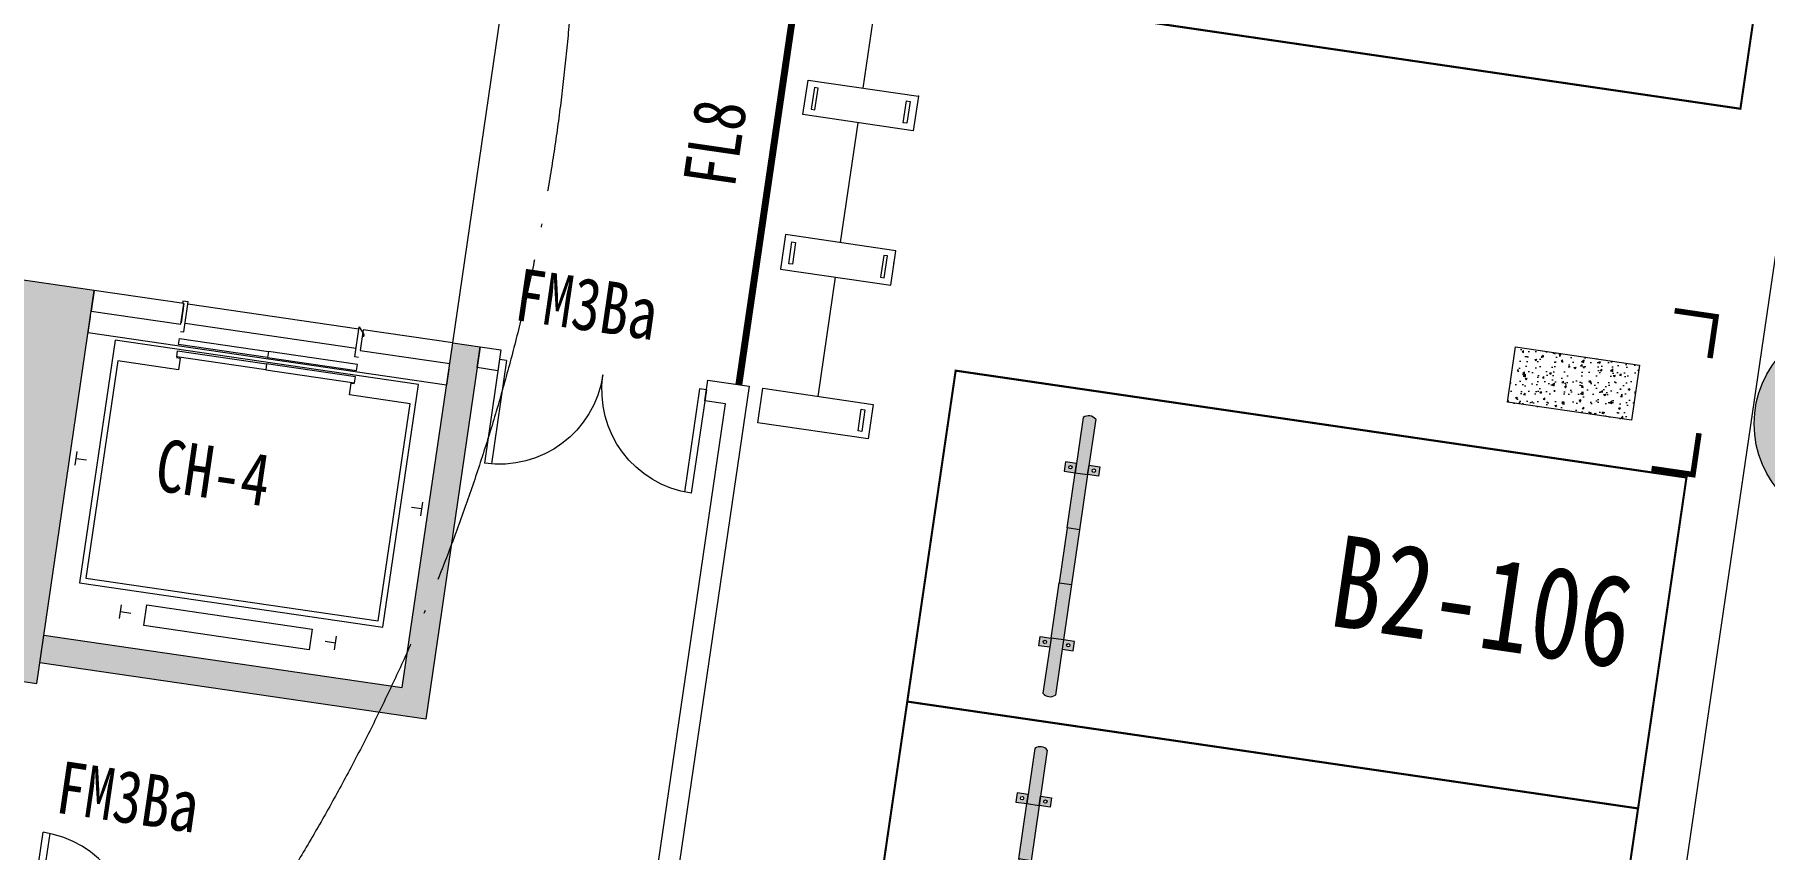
# Model space of a CAD drawing. Header units: inches. Extents: x -414268 to 632271, y -366004 to 318730.
# Drawn here: x 362649 to 375062, y 116070 to 121917 of the extents above; entities that cross this region are included whole.
import ezdxf

# ---------------------------------------------------------------- set-up
doc = ezdxf.new("R2010")
doc.units = ezdxf.units.IN
doc.header["$LTSCALE"] = 1200
doc.header["$MEASUREMENT"] = 0
doc.linetypes.add('DASH', pattern=[0.35, 0.25, -0.1])
doc.linetypes.add('DOTE', pattern=[2.4200000000000004, 2, -0.2, 0.02, -0.2])
doc.layers.get('0').update_dxf_attribs({"linetype": 'CONTINUOUS', "lineweight": 0})
doc.layers.get('DEFPOINTS').update_dxf_attribs({"linetype": 'CONTINUOUS', "lineweight": 0})
for name, color, linetype, lineweight in [('0--PAI--', 7, 'CONTINUOUS', 0), ('0--PAI--BLUE', 5, 'CONTINUOUS', 0), ('0--挡车架', 7, 'CONTINUOUS', 0), ('0--立面标', 7, 'CONTINUOUS', 0), ('0--路缘线', 1, 'CONTINUOUS', 0), ('0－－车位', 4, 'CONTINUOUS', 0), ('0－－车位号码', 7, 'CONTINUOUS', 0), ('7', 7, 'CONTINUOUS', 0), ('COL-GRID-UG-1_8A_200701111', 7, 'CONTINUOUS', 0), ('COL-GRID-UG-1_8A_200701112', 7, 'CONTINUOUS', 0), ('COL-GRID-UG-1_8A_200701113', 7, 'CONTINUOUS', 0), ('COL-HATCH', 7, 'CONTINUOUS', 0), ('COLUMN', 7, 'CONTINUOUS', 0), ('DOTE', 7, 'DOTE', 0), ('ELEV-DOOR', 7, 'CONTINUOUS', 0), ('ELEV-EVTR', 7, 'CONTINUOUS', 0), ('JJ', 7, 'CONTINUOUS', 0), ('TEXT-EN', 7, 'CONTINUOUS', 0), ('WALL', 7, 'CONTINUOUS', 0), ('WINDOW', 7, 'CONTINUOUS', 0), ('WINDOW_TEXT', 7, 'CONTINUOUS', 0)]:
    doc.layers.add(name, color=color, linetype=linetype, lineweight=lineweight)
doc.styles.add('-黑体', font='simhei.ttf', dxfattribs={"width": 0.8})

# ---------------------------------------------------------------- blocks, each defined once
blk = doc.blocks.new('$DDT_AUDIT_GENERATED__1DE2')
at = {"layer": 'COL-GRID-UG-1_8A_200701112'}
h = blk.add_hatch(dxfattribs=at)
h.set_pattern_fill('AR-CONC', color=251, scale=0.02, angle=8.320600316395613, style=0)
h.set_pattern_definition([(50.00000000000038, (-65.0903522020077, -5.269292141296299), (0.1434520365201508, -0.01255042699651813), [0.015, -0.165]), (355.0000000000004, (-65.0903522020077, -5.269292141296299), (-0.02775026672260095, 0.1504384267400022), [0.012, -0.132]), (100.4514000000003, (-65.07839786600769, -5.270338009296299), (0.1157018763428035, 0.1378879084121915), [0.012748038, -0.1402284224]), (46.18420000000039, (-65.0903522020077, -5.2292921412963), (0.2134482097251291, -0.0331038028658023), [0.0225, -0.2475000000000001]), (96.63560000000038, (-65.07256485300769, -5.2320508026963), (0.1869325411097395, 0.1948235741800896), [0.0191220576, -0.2103426]), (351.1842000000003, (-65.0903522020077, -5.2292921412963), (0.1869323890267243, 0.1948237201850661), [0.01800000000000001, -0.1980000000000001]), (21.00000000000039, (-65.07035220200768, -5.239292141296302), (0.1193814104236928, -0.08052377813306705), [0.015, -0.165]), (326.0000000000004, (-65.07035220200768, -5.239292141296302), (0.04866306638431545, 0.1450300090093709), [0.012, -0.132]), (71.45140000000038, (-65.06040375540769, -5.2460024624963), (0.1680445257162976, 0.06450609934199153), [0.012748038, -0.1402284224]), (37.50000000000041, (-65.0903522020077, -5.269292141296299), (0.002431971063457723, 0.06657877076626231), [0, -0.1304, 0, -0.134, 0, -0.1325]), (7.500000000000348, (-65.0903522020077, -5.269292141296299), (0.05261390748842924, 0.07888234237647238), [0, -0.07640000000000001, 0, -0.1274, 0, -0.05050000000000001]), (327.5000000000003, (-65.13495220200768, -5.269292141296299), (0.1067644872344819, -0.004510974346875299), [0, -0.05000000000000002, 0, -0.156, 0, -0.207]), (317.5000000000003, (-65.15495220200769, -5.269292141296301), (0.1166372338684771, 0.02002099646646426), [0, -0.06500000000000002, 0, -0.1036, 0, -0.147])])
h.paths.add_polyline_path([(0.4500000000000597, -0.2000000000000028), (-0.4500000000000455, -0.2000000000000135), (-0.4500000000000313, 0.1999999999999922), (0.4500000000000455, 0.2000000000000028)])
at = {"layer": 'COL-GRID-UG-1_8A_200701113'}
blk.add_lwpolyline([(0.4500000000000597, -0.2000000000000028), (-0.4500000000000455, -0.2000000000000135), (-0.4500000000000313, 0.1999999999999922), (0.4500000000000455, 0.2000000000000028)], close=True, dxfattribs=at)
blk = doc.blocks.new('A$C47DC52A3')
at = {"layer": 'DOTE'}
blk.add_circle((13968.80007173077, 13968.80005914877), 13968.79999999996, dxfattribs=at)
blk = doc.blocks.new('_A0XEK')
for p, q in [((-0.5000000000004998, 0), (-0.5000000000004998, 0.5000000000010497)), ((-0.4666666666671299, 0), (-0.4666666666671299, 0.4988876515708717)), ((0.4666666666671798, 6.315935428979301e-18), (0.4666666666671799, 0.498887651570875)), ((0.5000000000005499, 0), (0.50000000000055, 0.5000000000010497)), ((-0.4666666666671299, 0), (-0.5000000000004998, 0)), ((0.5000000000005499, 0), (0.4666666666671798, 0))]:
    blk.add_line(p, q)
for centre, start, end in [((-0.5000000000010497, 0), 0, 89.999999999937), ((0.5000000000010497, 0), 90.00000000005723, 180)]:
    blk.add_arc(centre, 0.5000000000010497, start, end)
blk = doc.blocks.new('电梯1')
at = {"layer": 'ELEV-DOOR'}
for points in [[(1941.318539092588, 9.094947017729282e-13), (1941.318539092585, 644.9999999999663), (1986.318539092586, 644.9999999999663), (1986.318539092586, 9.094947017729282e-13)], [(2031.318539092588, 9.094947017729282e-13), (2031.318539092588, 644.9999999999663), (2076.318539092586, 644.9999999999663), (2076.318539092586, 9.094947017729282e-13)], [(1941.318539092588, 9.094947017729282e-13), (1941.318539092584, -645.0000000000427), (1986.318539092586, -645.0000000000427), (1986.318539092586, 9.094947017729282e-13)], [(2031.318539092588, 9.094947017729282e-13), (2031.318539092588, -645.0000000000427), (2076.318539092586, -645.0000000000427), (2076.318539092586, 9.094947017729282e-13)]]:
    blk.add_lwpolyline(points, close=True, dxfattribs=at)
at = {"layer": 'ELEV-EVTR', "color": 5}
for points in [[(1066.909269546251, 1252.999999999966), (1166.909269546274, 1252.999999999953)], [(1116.909269546262, 1252.999999999953), (1116.909269546265, 1177.999999999965)], [(24.99999999998772, 780.0000000000246), (124.9999999999541, 780.00000000001)], [(74.99999999999955, 780.00000000001), (74.99999999999955, 705.0000000000218)], [(74.99999999999955, -780.0000000000109), (74.99999999999955, -705.0000000000227)], [(24.99999999998772, -780.0000000000255), (124.9999999999541, -780.0000000000109)], [(1116.909269546263, -1252.999999999953), (1116.909269546266, -1177.999999999965)], [(1066.909269546251, -1252.999999999967), (1166.909269546274, -1252.999999999953)]]:
    blk.add_lwpolyline(points, dxfattribs=at)
at = {"layer": 'ELEV-EVTR', "color": 2}
blk.add_lwpolyline([(2137.500000000017, -1299.999999999999), (2021.350118039955, -1299.999999999999), (2021.686960145217, 1300.000000000001), (2137.500000000017, 1300.000000000001)], dxfattribs=at)
blk.add_lwpolyline([(237.5000000000005, 1100.000000000004), (237.5000000000014, -1100.000000000001), (1996.318539092588, -1100.000000000001), (1996.318539092584, 1100.000000000002), (237.5000000000005, 1100.000000000004)], close=True, dxfattribs=at)
at = {"layer": 'ELEV-EVTR'}
blk.add_lwpolyline([(1936.318539092586, 644.9999999999663), (1936.318539092586, 619.9999999999663), (1851.318539092585, 619.9999999999673), (1851.318539092585, 1060.000000000003), (277.5, 1060.000000000003), (277.5000000000005, -1060.000000000001), (1851.318539092585, -1060.000000000003), (1851.318539092585, -620.0000000000427), (1936.318539092585, -620.0000000000427), (1936.318539092585, -645.0000000000427)], dxfattribs=at)
blk.add_lwpolyline([(0, -600.0000000000027), (0, 600.0000000000027), (149.9999999999986, 600.0000000000027), (149.9999999999986, -600.0000000000009)], close=True, dxfattribs=at)
blk = doc.blocks.new('A$C6F4820FC')
at = {"layer": '0--挡车架'}
h = blk.add_hatch(color=256, dxfattribs=at)
h.paths.add_polyline_path([(1617.474230922457, 169.3952663332057), (1684.499301437642, 169.3952663332057), (1684.499301437642, 248.7905199443812), (1617.474230922457, 248.7905199443812)])
h.paths.add_polyline_path([(1638.848788944474, 209.0928931387934, -1), (1663.124743415625, 209.0928931387934, -1)], flags=16)
h.paths.add_polyline_path([(1617.474230922457, 1.272001827601343e-05), (1684.499301437642, 1.272001827601343e-05), (1684.499301437642, 79.39526633119387), (1617.474230922457, 79.39526633119384)])
h.paths.add_polyline_path([(1638.848788944473, 39.69763952560606, -1), (1663.124743415624, 39.69763952560606, -1)], flags=16)
h.paths.add_polyline_path([(351.069134268579, 248.7905199443813), (351.0691342685791, 169.3952663332057), (418.0942047837639, 169.3952663332057), (418.0942047837638, 248.7905199443812)])
h.paths.add_polyline_path([(396.7196467617473, 209.0928931387934, 1), (372.4436922905957, 209.0928931387934, 1)], flags=16)
h.paths.add_polyline_path([(418.0942047837639, 79.39526633119387), (351.0691342685791, 79.39526633119387), (351.0691342685791, 1.272001827601343e-05), (418.0942047837639, 1.272001827601343e-05)])
h.paths.add_polyline_path([(372.4436922905957, 39.69763952560606, -1), (396.7196467617473, 39.69763952560606, -1)], flags=16)
h = blk.add_hatch(color=256, dxfattribs=at)
h.paths.add_polyline_path([(2017.784217856827, 79.3952663297232, 0.3952043560108401), (2017.78421785311, 169.3952663332057), (1617.474230922457, 169.3952663332057), (1617.474230922458, 79.39526633119387), (1684.499301437642, 79.39526633119385)])
h.paths.add_polyline_path([(818.9364171714836, 169.3952663332057), (818.9364171714836, 79.39526633119385), (1216.632018534735, 79.39526633119385), (1216.632018534736, 169.3952663332057)])
h.paths.add_polyline_path([(418.094204783764, 79.39526633119385), (418.0942047837638, 169.3952663332057), (351.0691342685791, 169.3952663332057), (17.78421785310638, 169.395266333202, 0.3952043560108128), (17.78421784939219, 79.39526632972411)])
h = blk.add_hatch(color=40, dxfattribs=at)
h.paths.add_polyline_path([(1216.632018534736, 169.3952663332056), (1216.632018534735, 79.39526633119385), (1617.474230922457, 79.39526633119385), (1617.474230922457, 169.3952663332056)])
h.paths.add_polyline_path([(818.9364171714836, 79.39526633119385), (818.9364171714836, 169.3952663332057), (418.0942047837639, 169.3952663332057), (418.0942047837639, 79.39526633119385)])
for p, q in [((17.78421785310638, 169.395266333202), (418.0942047837639, 169.3952663332057)), ((818.9364171714838, 169.3952663332057), (1216.632018534736, 169.3952663332057)), ((1617.474230922457, 169.3952663332057), (2017.78421785311, 169.3952663332057)), ((17.78421784939155, 79.39526632972411), (418.0942047837639, 79.39526633119385)), ((818.9364171714838, 79.39526633119385), (1216.632018534735, 79.39526633119385)), ((1617.474230922457, 79.39526633119385), (2017.784217856827, 79.3952663297232))]:
    blk.add_line(p, q, dxfattribs=at)
for points in [[(418.0942047837639, 169.3952663332057), (351.0691342685791, 169.3952663332057), (351.0691342685791, 248.7905199443812), (418.0942047837639, 248.7905199443812)], [(1617.474230922457, 169.3952663332057), (1684.499301437642, 169.3952663332057), (1684.499301437642, 248.7905199443812), (1617.474230922457, 248.7905199443812)], [(418.0942047837639, 79.39526633119385), (351.0691342685791, 79.39526633119385), (351.0691342685791, 1.272001827601343e-05), (418.0942047837639, 1.272001827601343e-05)], [(1617.474230922457, 79.39526633119385), (1684.499301437642, 79.39526633119385), (1684.499301437642, 1.272001827601343e-05), (1617.474230922457, 1.272001827601343e-05)]]:
    blk.add_lwpolyline(points, close=True, dxfattribs=at)
at = {"layer": '0--挡车架', "color": 0}
for points in [[(818.9364171714838, 169.3952663332057), (818.9364171714838, 79.39526633119385), (418.0942047837639, 79.39526633119385), (418.0942047837639, 169.3952663332057)], [(1617.474230922457, 169.3952663332057), (1617.474230922457, 79.39526633119385), (1216.632018534735, 79.39526633119385), (1216.632018534736, 169.3952663332057)]]:
    blk.add_lwpolyline(points, close=True, dxfattribs=at)
at = {"layer": '0--挡车架'}
for centre in [(384.5816695261715, 209.0928931387934), (1650.986766180049, 209.0928931387934), (384.5816695261715, 39.69763952560606), (1650.986766180049, 39.69763952560606)]:
    blk.add_circle(centre, 12.13797723557582, dxfattribs=at)
for centre, start, end in [((65.82469069586296, 124.3952663294804), 136.8717046789877, 223.1282953162828), ((1969.743745010358, 124.3952663294804), 316.871704683716, 43.12829532101674)]:
    blk.add_arc(centre, 65.82466886578737, start, end, dxfattribs=at)
blk = doc.blocks.new('A$C001A7B1A')
at = {"layer": '0－－车位', "const_width": 15}
blk.add_lwpolyline([(2407.499988817268, 5307.500045389108), (7.499988817267877, 5307.500045389108), (7.499988817267877, 7.500045389109687), (2407.499988817268, 7.500045389109687)], close=True, dxfattribs=at)
at = {"layer": '0--挡车架'}
blk.add_blockref('A$C6F4820FC', (189.7157709641579, 883.1047790596294), dxfattribs=at)
blk = doc.blocks.new('A$C50091FAB')
at = {"layer": '0--PAI--BLUE'}
h = blk.add_hatch(color=256, dxfattribs=at)
edge = h.paths.add_edge_path()
edge.add_arc((299.9999944004085, 400.0000107713568), 300, 0, 360)
edge = h.paths.add_edge_path(flags=16)
edge.add_line((312.3871690364904, 573.9583468705459), (384.2358726081438, 506.9583468705459))
edge.add_line((384.2358726081438, 506.9583468705423), (253.9024450060242, 506.9583468705423))
edge.add_arc((253.9024450060242, 462.9583468705459), 44, 90, 180)
edge.add_line((209.9024450060242, 462.9583468705459), (209.9024450060242, 173.9583468705459))
edge.add_line((209.9024450060242, 173.9583468705459), (275.9024450060242, 173.9583468705459))
edge.add_line((275.9024450060242, 173.9583468705459), (275.9024450060242, 435.9583468705459))
edge.add_arc((280.9024450060242, 435.9583468705459), 5, 90, 180, ccw=False)
edge.add_line((280.9024450060242, 440.9583468705459), (384.2358726081438, 440.9583468705459))
edge.add_line((384.2358726081438, 440.9583468705459), (312.3871690364904, 373.9583468705459))
edge.add_line((312.3871690364904, 373.9583468705459), (404.3871690364904, 373.9583468705459))
edge.add_line((404.3871690364904, 373.9583468705459), (511.6240400389579, 473.9583468705459))
edge.add_line((511.6240400389652, 473.9583468705459), (404.3871690364977, 573.9583468705459))
edge.add_line((404.3871690364904, 573.9583468705459), (312.3871690364904, 573.9583468705459))
at = {"layer": '0--PAI--'}
blk.add_lwpolyline([(312.3871690364904, 573.9583468705459), (384.2358726081438, 506.9583468705423), (253.9024450060242, 506.9583468705459, 0.414213562373095), (209.9024450060242, 462.9583468705459), (209.9024450060242, 173.9583468705459), (275.9024450060242, 173.9583468705459), (275.9024450060242, 435.9583468705459, -0.414213562373095), (280.9024450060242, 440.9583468705459), (384.2358726081438, 440.9583468705459), (312.3871690364904, 373.9583468705459), (404.3871690364904, 373.9583468705459), (511.6240400389652, 473.9583468705459), (404.3871690364904, 573.9583468705459)], format="xyb", close=True, dxfattribs=at)
blk.add_circle((299.9999944004085, 400.0000107713568), 300, dxfattribs=at)
at = {"layer": '7'}
blk.add_line((599.9999944004085, 1.07713567558676e-05), (-5.599591531790793e-06, 1.07713567558676e-05), dxfattribs=at)

msp = doc.modelspace()

# ---------------------------------------------------------------- hatches: boundary and pattern name
at = {"layer": 'COL-HATCH'}
for points in [[(362664.7097770925, 117260.6707077445), (363077.138888946, 120080.6711027261), (362384.5072129855, 120181.9694810759), (362022.7272903077, 117708.2849240745), (353513.2524142227, 118952.8078580871), (353462.6032250479, 118606.4920201069)], [(362664.7097770925, 117260.6707077445), (363077.138888946, 120080.6711027261), (362384.5072129855, 120181.9694810759), (362022.7272903077, 117708.2849240745), (353513.2524142227, 118952.8078580871), (353462.6032250479, 118606.4920201069)], [(365456.9432762948, 117003.8982677652), (362686.4165724534, 117409.0917811646), (362715.3589662678, 117606.9865457247), (365287.9909055486, 117230.7354261396), (365649.7708282265, 119704.4199831408), (365847.6655927871, 119675.4775893265)], [(365456.9432762948, 117003.8982677652), (362686.4165724534, 117409.0917811646), (362715.3589662678, 117606.9865457247), (365287.9909055486, 117230.7354261396), (365649.7708282265, 119704.4199831408), (365847.6655927871, 119675.4775893265)]]:
    msp.add_hatch(color=256, dxfattribs=at).paths.add_polyline_path(points)

# ---------------------------------------------------------------- linework, layer by layer
msp.add_line((365649.7708282265, 119704.4199831408), (366098.3779323481, 122771.7888338228))
for p in [(368991.0972379232, 121474.5224665847), (368815.9957560504, 120277.2591458457)]:
    msp.add_point(p)
at = {"layer": '0--立面标', "const_width": 40}
for points in [[(374418.4370134347, 119935.8098633475), (374715.2791602748, 119892.3962726263), (374671.8655695536, 119595.5541257862)], [(374252.7872376994, 118803.1729578061), (374549.6293845396, 118759.759367085), (374593.0429752608, 119056.6015139252)]]:
    msp.add_lwpolyline(points, dxfattribs=at)
at = {"layer": '0--路缘线'}
msp.add_line((376751.3001981332, 131345.9790642038), (373543.6809493603, 109413.75534727), dxfattribs=at)
at = {"layer": 'COLUMN'}
msp.add_lwpolyline([(362664.7097770925, 117260.6707077445), (363077.138888946, 120080.6711027261), (362384.5072129855, 120181.9694810759), (362022.7272903077, 117708.2849240745), (353513.2524142227, 118952.8078580871), (353462.6032250479, 118606.4920201069)], close=True, dxfattribs=at)
msp.add_lwpolyline([(365456.9432762948, 117003.8982677652), (362686.4165724534, 117409.0917811646), (362715.3589662678, 117606.9865457247), (365287.9909055486, 117230.7354261396), (365649.7708282265, 119704.4199831408), (365847.6655927871, 119675.4775893265), (365456.9432762948, 117003.8982677652)], dxfattribs=at)
at = {"layer": 'DEFPOINTS'}
msp.add_line((363720.2968737658, 119986.6083228302), (363700.037198096, 119848.081987638), dxfattribs=at)
at = {"layer": 'ELEV-DOOR', "color": 5}
for points in [[(363696.1308775315, 119786.8209737842), (363720.8677231017, 119783.2031745573), (363752.4280621419, 119998.9982433367), (363712.8491092296, 120004.7867220996), (363710.4021355381, 119988.0554425208)], [(364972.5521089445, 119600.1425336822), (364947.8152633741, 119603.7603329091), (364979.3756024147, 119819.5554016884), (365011.7096459271, 119764.2295678269), (365009.2626722354, 119747.4982882483)]]:
    msp.add_lwpolyline(points, dxfattribs=at)
at = {"layer": 'ELEV-EVTR'}
for p, q in [((364976.928628723, 119802.8241221097), (363749.9810884504, 119982.266963758)), ((364956.6689530532, 119664.2977869176), (363729.7214127803, 119843.7406285659))]:
    msp.add_line(p, q, dxfattribs=at)
at = {"layer": 'JJ'}
for p, q in [((368595.3077088096, 121532.4072542111), (368720.4835620553, 122388.3021109365)), ((368433.230304153, 120424.1965775269), (368559.1297165357, 121285.0387985119)), ((368271.876458627, 119320.9332651045), (368397.0523118727, 120176.8281218286))]:
    msp.add_line(p, q, dxfattribs=at)
for points in [[(368163.3401874152, 121342.9235861398), (368199.5181796825, 121590.29204184), (368991.0972379232, 121474.5224665843), (368954.9192456558, 121227.1540108841)], [(368249.5091704112, 121376.8965176819), (368272.3490576981, 121533.0651520458), (368245.8490808621, 121536.9408117549), (368223.0091935753, 121380.7721773911)], [(368882.0883676388, 121284.3809006795), (368904.9282549254, 121440.5495350434), (368931.428231761, 121436.6738753344), (368908.5883444746, 121280.5052409705)], [(368037.4407750329, 120482.081365156), (368001.2627827648, 120234.7129094559), (368792.8418410048, 120118.9433341977), (368829.0198332731, 120366.3117898978)], [(368110.2716530475, 120424.8544753598), (368087.4317657611, 120268.6858409959), (368060.9317889251, 120272.561500705), (368083.771676212, 120428.7301350689)], [(368742.850850275, 120332.3388583571), (368720.0109629881, 120176.1702239933), (368746.5109398239, 120172.294564284), (368769.3508271109, 120328.4631986479)], [(367839.9089372391, 119131.4495970322), (367876.0869295067, 119378.8180527324), (368667.6659877468, 119263.0484774768), (368631.48799548, 119015.6800217765)], [(368558.6571174629, 119072.9069115719), (368581.4970047494, 119229.0755459359), (368607.9969815852, 119225.1998862268), (368585.1570942986, 119069.0312518629)]]:
    msp.add_lwpolyline(points, close=True, dxfattribs=at)
at = {"layer": 'WALL'}
for p, q in [((367458.5906050464, 119288.2817669389), (367480.2974004073, 119436.702840359)), ((367480.2974004073, 119436.702840359), (367628.7184738276, 119414.9960449983)), ((367628.7184738279, 119414.9960449982), (367777.1395472477, 119393.2892496376)), ((367628.7184738276, 119414.9960449983), (367628.7184738276, 119414.9960449983)), ((367777.1395472477, 119393.2892496376), (367092.6519335413, 114713.0780677912)), ((366965.9376554818, 114883.205936572), (367607.0116784671, 119266.5749715782)), ((367607.0116784669, 119266.5749715782), (367458.5906050464, 119288.2817669389))]:
    msp.add_line(p, q, dxfattribs=at)
for points in [[(363055.4320935852, 119932.2500293056), (363698.590078405, 119838.1872494094), (363720.2968737658, 119986.6083228297), (363077.1388889459, 120080.6711027259)], [(364984.9060480463, 119650.0616896167), (365628.0640328657, 119555.9989097205), (365649.7708282265, 119704.4199831408), (365006.6128434067, 119798.482763037)], [(365974.3798708465, 119505.3497205457), (365825.9587974259, 119527.0565159064), (365847.6655927867, 119675.4775893265), (365996.0866662065, 119653.7707939659)], [(365202.5691386413, 117000.6753248377), (365202.5691386413, 117000.6753248377)]]:
    msp.add_lwpolyline(points, close=True, dxfattribs=at)
at = {"layer": 'WINDOW', "linetype": 'DASH', "ltscale": 1000, "const_width": 50}
msp.add_lwpolyline([(368151.5361146586, 122471.5114980001), (367702.9290105384, 119404.1426473181)], dxfattribs=at)

# ---------------------------------------------------------------- block references
at = {"rotation": 261.6793996873758}
for p in [(369986.9853687761, 124535.1212848048), (369252.6506740067, 119514.0787109506), (368905.3419482543, 117139.3415363634)]:
    msp.add_blockref('A$C001A7B1A', p, dxfattribs=at)
at = {"layer": '7', "xscale": 2.499999999999106, "yscale": 2.5, "zscale": 2.5, "rotation": 81.67939762682094}
msp.add_blockref('A$C50091FAB', (376620.2204286904, 118237.0608857428), dxfattribs=at)
at = {"layer": 'COL-GRID-UG-1_8A_200701111', "xscale": 1000.00000000001, "yscale": 1000.000000000015, "zscale": 1000, "rotation": 351.6793996836047}
msp.add_blockref('$DDT_AUDIT_GENERATED__1DE2', (373692.2628378192, 119413.0502601587), dxfattribs=at)
at = {"layer": 'COL-HATCH'}
for name, p, rotation in [('A$C47DC52A3', (336722.4368945866, 111384.1709619699), 351.6793996836047), ('电梯1', (364026.6377505733, 117589.5452203658), 81.67939968400034)]:
    msp.add_blockref(name, p, dxfattribs=dict(at, rotation=rotation))
at = {"layer": 'WINDOW', "xscale": 1500.000000000074, "zscale": 1500, "rotation": 351.6793996836047}
for p, yscale in [((366728.0621954729, 119475.9736495662), -1499.999999999988), ((363344.2283644261, 115342.1414560859), 1499.999999999989)]:
    msp.add_blockref('_A0XEK', p, dxfattribs=dict(at, yscale=yscale))

# ---------------------------------------------------------------- texts
at = {"layer": '0－－车位号码', "style": '-黑体', "width": 0.8}
msp.add_text('B2-106', height=660, rotation=351.67939968401, dxfattribs=at).set_placement((371924.2488958056, 117677.9592158364))
at = {"layer": 'TEXT-EN', "style": '-黑体', "width": 0.8}
msp.add_text('CH-4', height=375, rotation=351.6793996841438, dxfattribs=at).set_placement((363500.3528473626, 118648.6448641378))
at = {"layer": 'WINDOW_TEXT', "style": '-黑体', "width": 0.8}
for s, rotation, p in [('FL8', 81.67939968390233, (367672.5408548324, 120809.3713577142)), ('FM3Ba', 351.6793996841438, (366081.0335833125, 119870.7889994569)), ('FM3Ba', 351.6793996841438, (362788.7807448285, 116335.504357806))]:
    msp.add_text(s, height=375, rotation=rotation, dxfattribs=at).set_placement(p)

doc.saveas('drawing.dxf')
